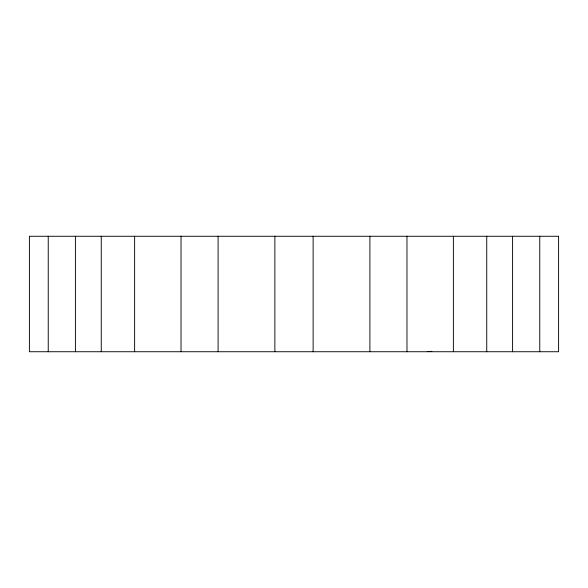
<?xml version="1.0" encoding="UTF-8"?>
<svg xmlns="http://www.w3.org/2000/svg" width="588" height="588" viewBox="0 0 588 588"><rect width="100%" height="100%" fill="white"/><g stroke="black" fill="none" stroke-linecap="round" stroke-linejoin="round"><path stroke-width="0.88" d="M427.55 351.528L431.82 351.337M539.762 236.266L539.762 351.734M512.589 236.266L512.589 351.734M486.739 236.266L486.739 351.734M453.377 236.266L453.377 351.734M406.97 236.266L406.97 351.734M369.896 236.266L369.896 351.734M313.132 236.266L313.132 351.734M274.868 236.266L274.868 351.734M218.104 236.266L218.104 351.734M181.031 236.266L181.031 351.734M134.623 236.266L134.623 351.734M101.261 236.266L101.261 351.734M75.411 236.266L75.411 351.734M48.238 236.266L48.238 351.734M558.6 236.266L29.4 236.266L29.4 351.734L558.6 351.734L558.6 236.266"/></g></svg>
